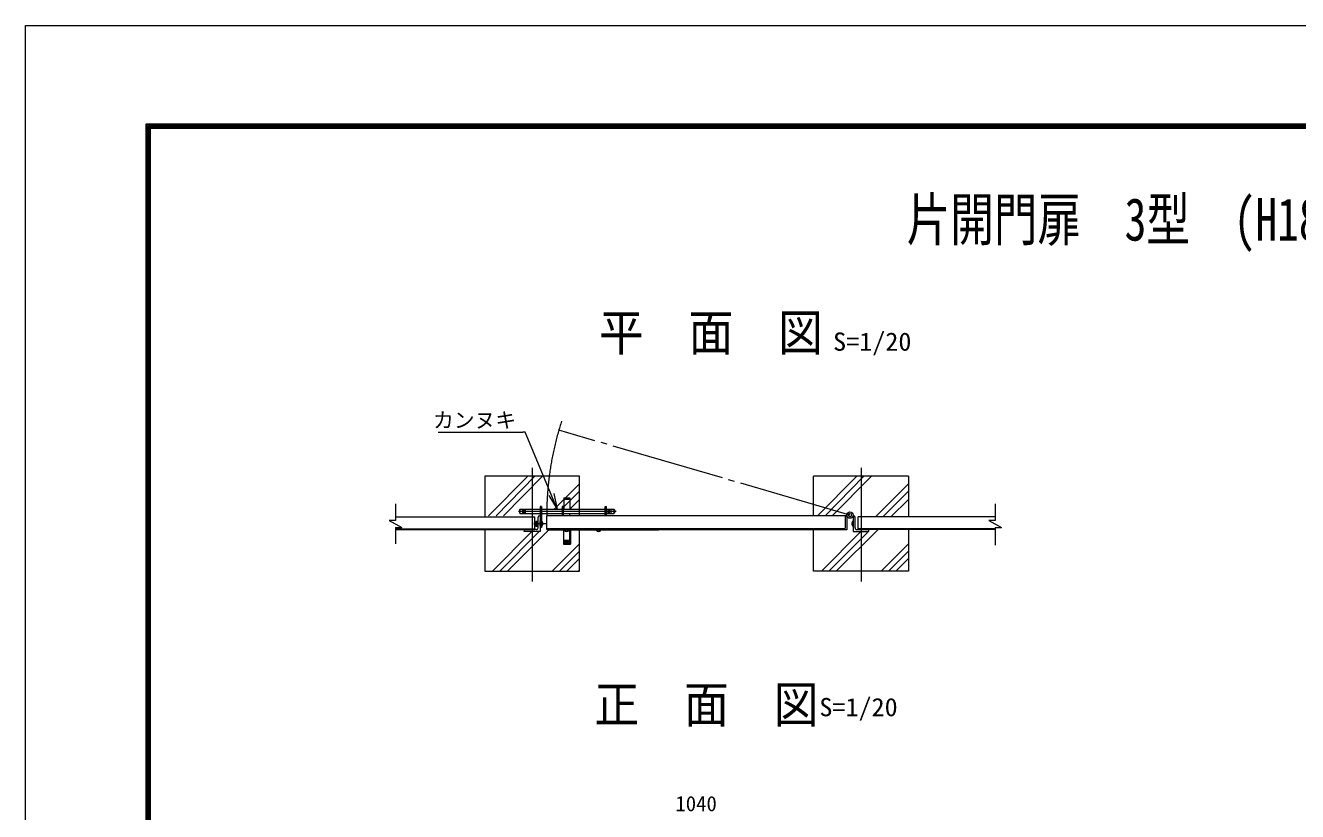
# Model space of a CAD drawing. Units: millimetres, scale not verified. Extents: x -5936 to 5936, y -4198 to 4198.
# Drawn here: x -5936 to -1914, y 1713 to 4198 of the extents above; entities that cross this region are included whole.
import ezdxf
from ezdxf.enums import TextEntityAlignment as Align

# ---------------------------------------------------------------- set-up
doc = ezdxf.new("R2010")
doc.units = ezdxf.units.MM
doc.header["$LTSCALE"] = 20
doc.linetypes.add('LONG_CHAIN', pattern=[21, 18, -1, 1, -1])
doc.linetypes.add('LONG_DASHED2', pattern=[13, 12, -1])
for name, color, linetype, lineweight in [('0-0_D-STR3', 3, 'Continuous', 9), ('0-1_22', 7, 'Continuous', 9), ('0-2_D-STR1', 1, 'Continuous', 9), ('0-4_D-BMK', 2, 'LONG_CHAIN', 9), ('0-5_D-STR-DIM', 7, 'Continuous', 9), ('0-6_D-STR4', 7, 'Continuous', 9), ('0-8_D-DCR-HCH', 7, 'Continuous', 9), ('0-9_D-STR-TXT', 7, 'Continuous', 9), ('0-A_D-TTL', 2, 'Continuous', 9), ('0-B_0', 7, 'Continuous', 9), ('0-E_27', 3, 'Continuous', 9), ('0-F_31', 3, 'Continuous', 9)]:
    doc.layers.add(name, color=color, linetype=linetype, lineweight=lineweight)
doc.layers.add('0-7_D-TTL-TXT', color=7, linetype='Continuous')
doc.styles.add('ＭＳ ゴシック', font='')
doc.styles.get('ＭＳ ゴシック').set_extended_font_data('MS Gothic')

msp = doc.modelspace()

# ---------------------------------------------------------------- linework, layer by layer
at = {"layer": '0-0_D-STR3'}
for radius in [10, 5]:
    msp.add_circle((-3329.03, 2649.88), radius, dxfattribs=at)
for centre, start, end in [((-3314.29, 2623), 120.21596, 239.78404), ((-4224.62, 2607.74), 210.21596, 329.78404), ((-4124.03, 2607.74), 210.21596, 329.78404)]:
    msp.add_arc(centre, 9.41, start, end, dxfattribs=at)
at = {"layer": '0-1_22', "color": 3, "linetype": 'LONG_CHAIN'}
msp.add_line((-4323.55, 2623), (-4290.76, 2623), dxfattribs=at)
at = {"layer": '0-2_D-STR1'}
for p, q in [((-4765.51, 2644), (-4325.03, 2644)), ((-4325.03, 2604), (-4325.03, 2644)), ((-4315.03, 2610), (-4315.03, 2643.5)), ((-4309.03, 2648), (-4310.53, 2648)), ((-4309.03, 2648), (-4309.03, 2598)), ((-3339.03, 2648), (-4289.03, 2648)), ((-4289.03, 2648), (-4289.03, 2608)), ((-3343.03, 2611), (-3343.03, 2645)), ((-3339.03, 2648), (-3340.03, 2648)), ((-3339.03, 2648), (-3339.03, 2603)), ((-3319.03, 2648), (-3319.03, 2598)), ((-3319.03, 2648), (-3317.53, 2648)), ((-3313.03, 2610), (-3313.03, 2643.5)), ((-2870.22, 2644), (-3303.03, 2644)), ((-3303.03, 2604), (-3303.03, 2644)), ((-4765.51, 2607), (-4325.03, 2607)), ((-4765.51, 2604), (-4325.03, 2604)), ((-4359.03, 2598), (-4359.03, 2599.5)), ((-4309.03, 2598), (-4359.03, 2598)), ((-4321.03, 2604), (-4354.53, 2604)), ((-3381.03, 2607), (-4288.93, 2607)), ((-4284.03, 2603), (-4244.03, 2603)), ((-4244.03, 2603), (-3933.27, 2603)), ((-3384.03, 2603), (-3933.27, 2603)), ((-3384.03, 2603), (-3384.03, 2604)), ((-3339.03, 2603), (-3384.03, 2603)), ((-3347.03, 2607), (-3381.03, 2607)), ((-3319.03, 2598), (-3269.03, 2598)), ((-3307.03, 2604), (-3273.53, 2604)), ((-2870.22, 2607), (-3303.03, 2607)), ((-2870.22, 2604), (-3303.03, 2604)), ((-3269.03, 2598), (-3269.03, 2599.5))]:
    msp.add_line(p, q, dxfattribs=at)
at = {"layer": '0-2_D-STR1', "color": 3}
msp.add_line((-4304.53, 2610.5), (-4304.53, 2643.5), dxfattribs=at)
at = {"layer": '0-2_D-STR1'}
for centre, radius, start, end in [((-4310.53, 2643.5), 4.5, 90, 180), ((-3340.03, 2645), 3, 90, 180), ((-3317.53, 2643.5), 4.5, 0, 90), ((-4354.53, 2599.5), 4.5, 89.99991, 180), ((-4321.03, 2610), 6, 269.99992, 359.99999), ((-4284.03, 2608), 5, 180, 270), ((-3381.03, 2604), 3, 89.99989, 180), ((-3347.03, 2611), 4, 269.99989, 359.99999), ((-3307.03, 2610), 6, 180.00001, 270.00008), ((-3273.53, 2599.5), 4.5, 0, 90.00009)]:
    msp.add_arc(centre, radius, start, end, dxfattribs=at)
at = {"layer": '0-4_D-BMK'}
for p, q in [((-3329.03, 2649.88), (-4249.71, 2918.29)), ((-4334.03, 2799.82), (-4334.03, 2428.04)), ((-3294.03, 2799.82), (-3294.03, 2431.55))]:
    msp.add_line(p, q, dxfattribs=at)
msp.add_arc((-3329.03, 2649.88), 959, 161.94497, 180.17204, dxfattribs=at)
at = {"layer": '0-5_D-STR-DIM'}
for p, q in [((-4765.51, 2686.05), (-4765.51, 2633.19)), ((-4785.51, 2633.19), (-4745.51, 2610.74)), ((-4765.51, 2633.19), (-4785.51, 2633.19)), ((-2890.22, 2633.19), (-2850.22, 2610.74)), ((-4765.51, 2610.74), (-4765.51, 2559)), ((-4765.51, 2610.74), (-4745.51, 2610.74)), ((-2870.22, 2610.74), (-2870.22, 2555.06)), ((-2870.22, 2610.74), (-2850.22, 2610.74))]:
    msp.add_line(p, q, dxfattribs=at)
msp.add_lwpolyline([(-2870.22, 2686.05), (-2870.22, 2633.19), (-2890.22, 2633.19)], dxfattribs=at)
at = {"layer": '0-6_D-STR4'}
for p, q in [((-4347.89, 2773), (-4471.49, 2648)), ((-4325.71, 2773), (-4447.69, 2648)), ((-4300.75, 2773), (-4424.89, 2648)), ((-4184.03, 2749.04), (-4264.36, 2668.5)), ((-3444.03, 2648), (-3444.03, 2773)), ((-3144.03, 2773), (-3444.03, 2773)), ((-3144.03, 2773), (-3144.03, 2644)), ((-4240.92, 2668.5), (-4184.03, 2725.47)), ((-4184.03, 2698.85), (-4214.71, 2668.5)), ((-4334.67, 2598), (-4459.34, 2473)), ((-4436.17, 2473), (-4311.33, 2598)), ((-4280.92, 2603), (-4412.32, 2473)), ((-4184.03, 2473), (-4184.03, 2603)), ((-3444.03, 2473), (-3444.03, 2603)), ((-3144.03, 2604), (-3144.03, 2473)), ((-4184.03, 2559.6), (-4270.64, 2473)), ((-4247.22, 2473), (-4184.03, 2535.94)), ((-4184.03, 2512.28), (-4223.81, 2473)), ((-4186.59, 2473), (-4184.03, 2475.56)), ((-3144.03, 2473), (-3444.03, 2473))]:
    msp.add_line(p, q, dxfattribs=at)
for points in [[(-4184.03, 2648), (-4184.03, 2773), (-4484.03, 2773), (-4484.03, 2644)], [(-4484.03, 2604), (-4484.03, 2473), (-4184.03, 2473)]]:
    msp.add_lwpolyline(points, dxfattribs=at)
at = {"layer": '0-8_D-DCR-HCH'}
for p, q in [((-3307.89, 2773), (-3431.49, 2648)), ((-3285.71, 2773), (-3407.69, 2648)), ((-3260.75, 2773), (-3384.89, 2648)), ((-3144.03, 2749.04), (-3248.79, 2644)), ((-3225.39, 2644), (-3144.03, 2725.47)), ((-3144.03, 2698.85), (-3199.47, 2644)), ((-3294.67, 2598), (-3419.34, 2473)), ((-3396.17, 2473), (-3273.92, 2595.41)), ((-3239.9, 2604), (-3372.32, 2473)), ((-3144.03, 2559.6), (-3230.64, 2473)), ((-3207.22, 2473), (-3144.03, 2535.94)), ((-3144.03, 2512.28), (-3183.81, 2473))]:
    msp.add_line(p, q, dxfattribs=at)
at = {"layer": '0-9_D-STR-TXT'}
for p, q in [((-4630.88, 2912.38), (-4362.91, 2912.38)), ((-4265.85, 2717.87), (-4254.36, 2668.5))]:
    msp.add_line(p, q, dxfattribs=at)
msp.add_lwpolyline([(-4281.24, 2711.47), (-4254.36, 2668.5), (-4273.55, 2714.67), (-4355.71, 2912.38), (-4362.91, 2912.38)], dxfattribs=at)
at = {"layer": '0-A_D-TTL'}
for points in [[(-5936, 4197.63), (5936, 4197.63), (5936, -4197.57), (-5936, -4197.57)], [(-5554.4, 3886.69), (5554.4, 3886.69), (5554.4, -3886.64), (-5554.4, -3886.64)], [(-5550.87, 3883.16), (5550.86, 3883.16), (5550.86, -3883.11), (-5550.87, -3883.11)], [(-5547.34, 3879.63), (5547.33, 3879.63), (5547.33, -3879.57), (-5547.34, -3879.57)], [(-5543.8, 3876.09), (5543.8, 3876.09), (5543.8, -3876.04), (-5543.8, -3876.04)], [(-5540.27, 3872.56), (5540.26, 3872.56), (5540.26, -3872.51), (-5540.27, -3872.51)]]:
    msp.add_lwpolyline(points, close=True, dxfattribs=at)
at = {"layer": '0-E_27'}
for p, q in [((-4233.53, 2704.5), (-4233.53, 2668.5)), ((-4233.53, 2700), (-4214.53, 2700)), ((-4374.03, 2666.5), (-4372.03, 2668.5)), ((-4374.03, 2666.5), (-4374.03, 2657.5)), ((-4374.03, 2657.5), (-4372.03, 2655.5)), ((-4372.03, 2668.5), (-4310.61, 2668.5)), ((-4372.03, 2655.5), (-4372.03, 2668.5)), ((-4372.03, 2655.5), (-4310.61, 2655.5)), ((-4363.53, 2655.5), (-4363.53, 2668.5)), ((-4359.03, 2653.75), (-4359.03, 2670.25)), ((-4354.53, 2668.5), (-4102.53, 2668.5)), ((-4354.53, 2655.5), (-4354.53, 2668.5)), ((-4354.53, 2655.5), (-4102.53, 2655.5)), ((-4304.53, 2677), (-4309.03, 2677)), ((-4309.03, 2677), (-4309.03, 2610.5)), ((-4304.53, 2677), (-4304.53, 2610.5)), ((-4239.03, 2677.5), (-4239.03, 2648)), ((-4234.53, 2677.5), (-4239.03, 2677.5)), ((-4234.53, 2648), (-4234.53, 2677.5)), ((-4215.53, 2655.5), (-4215.53, 2648)), ((-4170.61, 2668.5), (-4076.03, 2668.5)), ((-4170.61, 2655.5), (-4076.03, 2655.5)), ((-4103.53, 2648), (-4103.53, 2677.5)), ((-4103.53, 2677.5), (-4099.03, 2677.5)), ((-4099.03, 2648), (-4099.03, 2677.5)), ((-4093.53, 2655.5), (-4093.53, 2668.5)), ((-4089.03, 2653.75), (-4089.03, 2670.25)), ((-4084.53, 2655.5), (-4084.53, 2668.5)), ((-4076.03, 2668.5), (-4076.03, 2655.5)), ((-4076.03, 2668.5), (-4074.03, 2666.5)), ((-4074.03, 2657.5), (-4076.03, 2655.5)), ((-4074.03, 2666.5), (-4074.03, 2657.5)), ((-4304.53, 2610.5), (-4309.03, 2610.5)), ((-4235.03, 2603), (-4235.03, 2558)), ((-4213.03, 2603), (-4213.03, 2558)), ((-4235.03, 2558), (-4213.03, 2558))]:
    msp.add_line(p, q, dxfattribs=at)
at = {"layer": '0-E_27', "linetype": 'LONG_CHAIN'}
msp.add_line((-4377.45, 2662), (-4068.7, 2662), dxfattribs=at)
at = {"layer": '0-E_27', "linetype": 'LONG_DASHED2'}
for p, q in [((-4304.53, 2671), (-4309.03, 2671)), ((-4304.53, 2648), (-4309.03, 2648)), ((-4233.53, 2565.5), (-4233.53, 2603)), ((-4214.53, 2565.5), (-4214.53, 2603)), ((-4213.03, 2561), (-4235.03, 2561)), ((-4214.53, 2570), (-4233.53, 2570)), ((-4214.53, 2565.5), (-4233.53, 2565.5))]:
    msp.add_line(p, q, dxfattribs=at)
at = {"layer": '0-E_27'}
msp.add_lwpolyline([(-4233.53, 2704.5), (-4214.53, 2704.5), (-4214.53, 2668.5)], dxfattribs=at)
at = {"layer": '0-F_31'}
for p, q in [((-4326.73, 2619), (-4326.73, 2627)), ((-4323.03, 2627), (-4326.73, 2627)), ((-4323.03, 2619), (-4326.73, 2619)), ((-4323.03, 2617.12), (-4323.03, 2628.88)), ((-4321.9, 2627), (-4316.63, 2627)), ((-4321.9, 2619), (-4316.63, 2619)), ((-4316.63, 2631.4), (-4315.03, 2631.4)), ((-4316.63, 2614.6), (-4316.63, 2631.4)), ((-4316.63, 2614.6), (-4315.03, 2614.6)), ((-4309.03, 2614.6), (-4309.03, 2631.4))]:
    msp.add_line(p, q, dxfattribs=at)
for points in [[(-4323.03, 2628.88), (-4321.9, 2630.84), (-4316.63, 2630.84)], [(-4323.03, 2617.12), (-4321.9, 2615.16), (-4316.63, 2615.16)]]:
    msp.add_lwpolyline(points, dxfattribs=at)
for centre, radius, start, end in [((-4319.8, 2623), 8, 150, 210), ((-4321.07, 2628.78), 1.96, 177.032, 245.05701), ((-4315.39, 2623), 7.63, 148.40741, 211.59259), ((-4321.07, 2617.22), 1.96, 114.94299, 182.968), ((-4309.27, 2623), 9.41, 300.21596, 59.78404)]:
    msp.add_arc(centre, radius, start, end, dxfattribs=at)

# ---------------------------------------------------------------- texts
at = {"layer": '0-7_D-TTL-TXT', "style": 'ＭＳ ゴシック'}
for s, height, width, p in [('片開門扉  3型\u3000(H180×W100) ', 134.8, 0.75, (-3149.93, 3476.99)), ('平\u3000面\u3000図', 115.4, 0.9, (-4122.94, 3134.56)), ('S=1/20', 57.77, 1.05, (-3382.35, 3152.07)), ('正\u3000面\u3000図', 115.4, 0.9, (-4137.07, 1959.06)), ('S=1/20', 57.77, 1.05, (-3425.87, 1996.77))]:
    msp.add_text(s, height=height, dxfattribs=dict(at, width=width)).set_placement(p, align=Align.BOTTOM_LEFT)
at = {"layer": '0-9_D-STR-TXT', "style": 'ＭＳ ゴシック'}
msp.add_text('カンヌキ', height=48.09, dxfattribs=at).set_placement((-4647.1, 2911.62), align=Align.BOTTOM_LEFT)
at = {"layer": '0-B_0', "style": 'ＭＳ ゴシック'}
msp.add_text('1040', height=48.09, dxfattribs=at).set_placement((-3880.93, 1699.46), align=Align.BOTTOM_LEFT)

doc.saveas('drawing.dxf')
